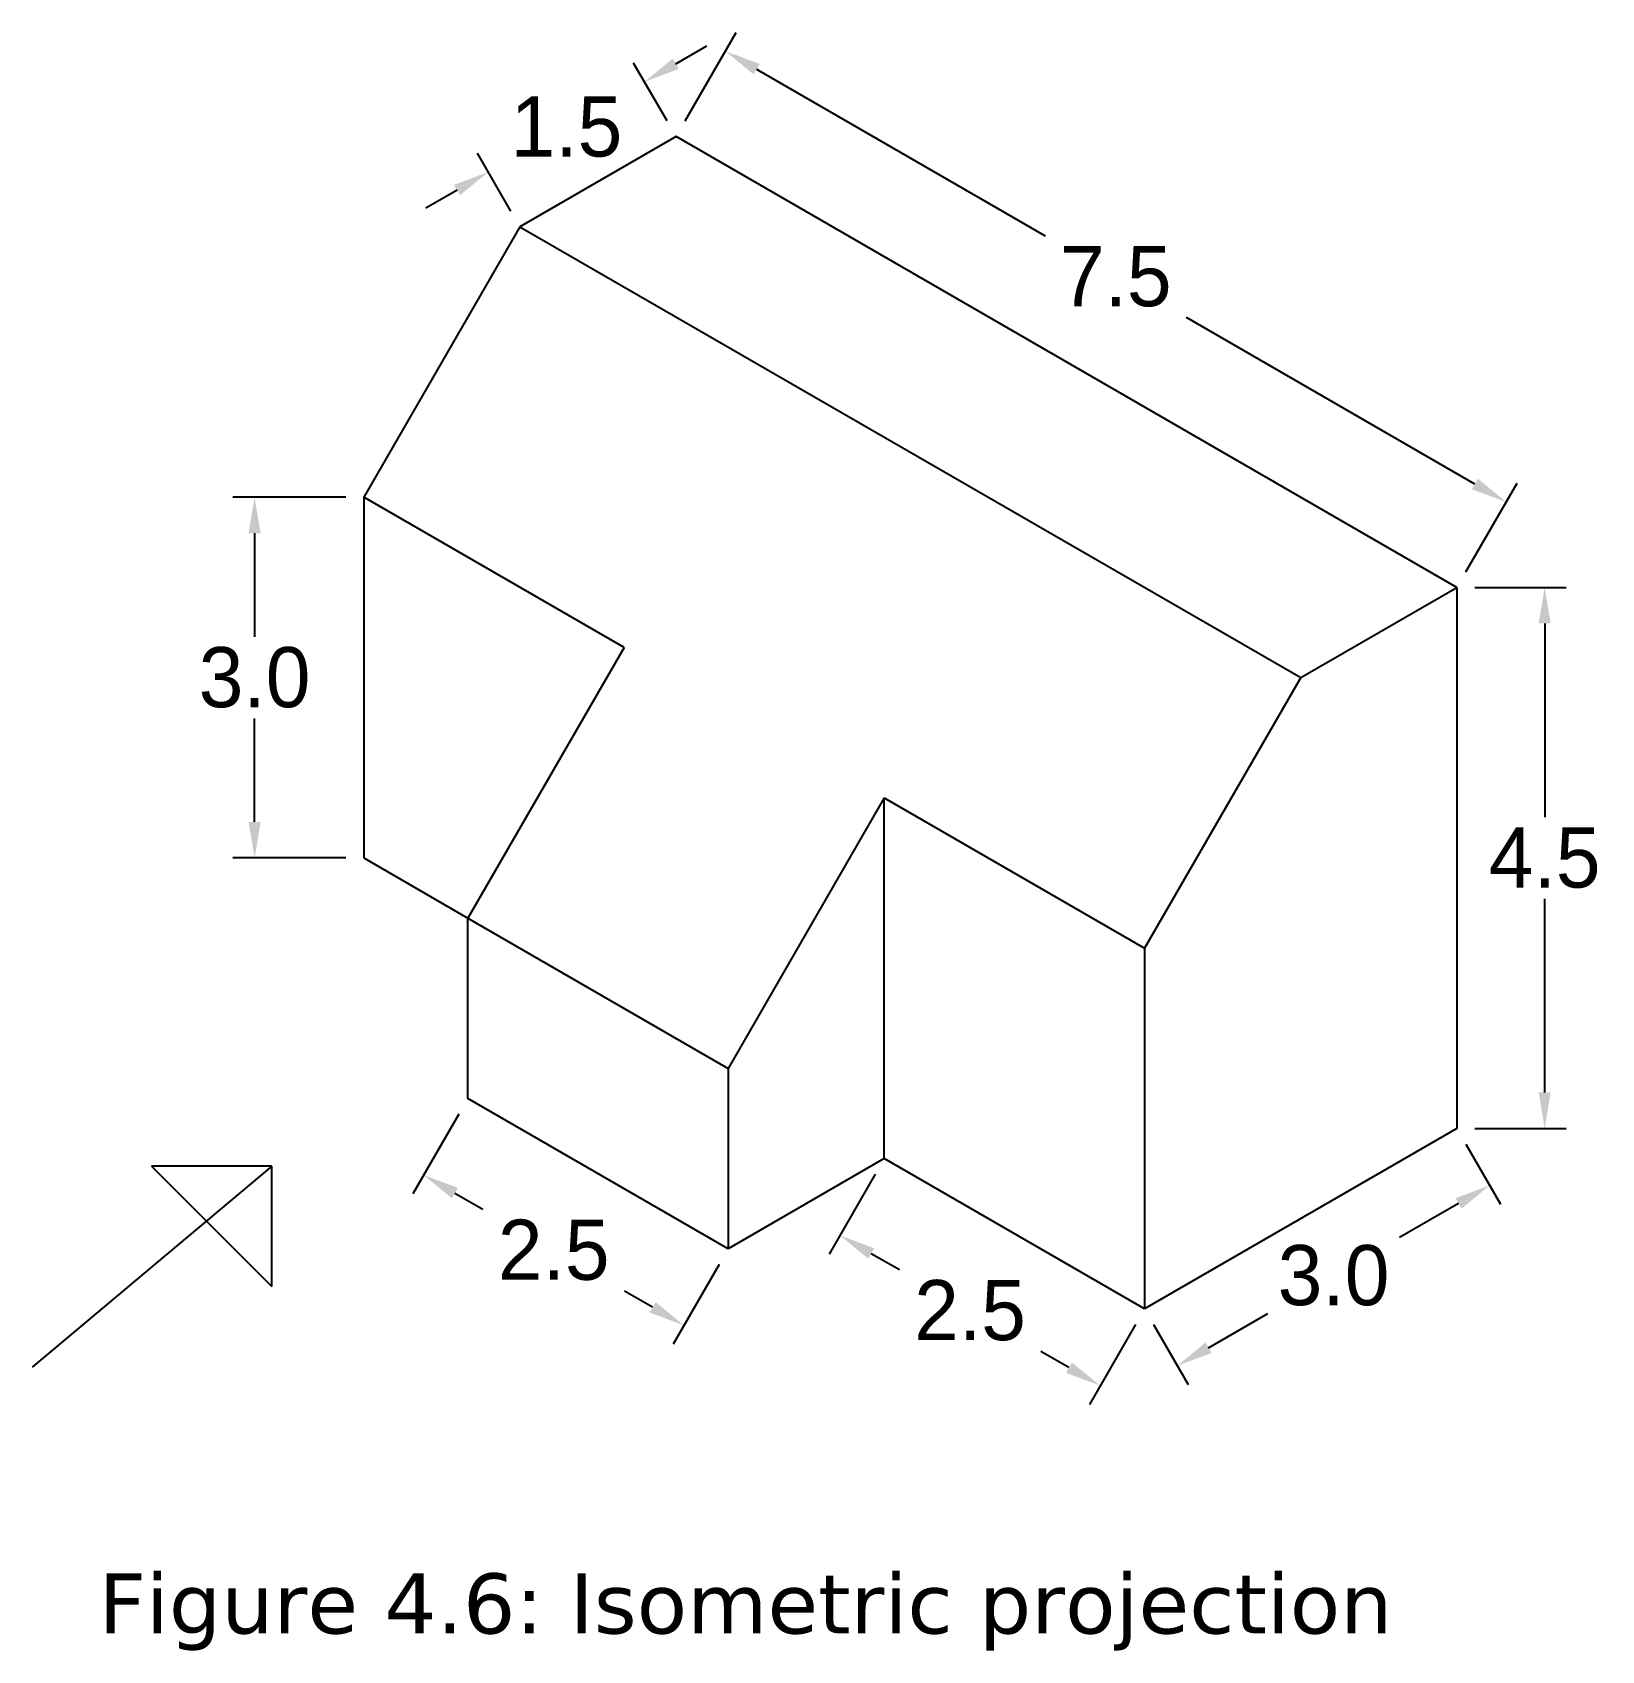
# Model space of a CAD drawing. Header units: feet. Extents: x -143 to 69, y -85 to 42.
# Drawn here: x 55.98 to 69.04, y 28.94 to 42.4 of the extents above; entities outside this region: 1.
import ezdxf

# ---------------------------------------------------------------- set-up
doc = ezdxf.new("R2010")
doc.units = ezdxf.units.FT
doc.header["$MEASUREMENT"] = 0
doc.dimstyles.get("Standard").update_dxf_attribs({"dimtxt": 0.5, "dimasz": 0.3, "dimexe": 0.18, "dimexo": 0.15, "dimgap": 0.09, "dimtad": 0, "dimtih": 1, "dimtoh": 1, "dimdec": 1, "dimzin": 0, "dimdsep": 46, "dimtxsty": 'Standard', "dimcen": 0.09, "dimadec": 0, "dimazin": 0, "dimtfac": 1, "dimtdec": 1, "dimtofl": 0, "dimtmove": 0, "dimatfit": 3, "dimfxl": 1, "dimtolj": 1, "dimtzin": 0, "dimarcsym": 0})

# ---------------------------------------------------------------- blocks, each defined once
blk = doc.blocks.new('*D45')
at = {"color": 0, "lineweight": -2}
for p, q in [((61.414, 41.663), (61.839, 42.399)), ((62.009, 42.093), (64.408, 40.708)), ((67.984, 38.643), (65.585, 40.028)), ((67.909, 37.913), (68.334, 38.649))]:
    blk.add_line(p, q, dxfattribs=at)
at = {"color": 0}
for points in [[(62.034, 42.137), (61.984, 42.05), (61.749, 42.243)], [(68.009, 38.687), (67.959, 38.6), (68.244, 38.493)]]:
    blk.add_solid(points, dxfattribs=at)
at = {"layer": 'Defpoints', "color": 0}
for p in [(61.339, 41.533), (68.244, 38.493), (67.834, 37.783)]:
    blk.add_point(p, dxfattribs=at)
at = {"color": 0, "insert": (64.996, 40.368), "char_height": 0.5, "attachment_point": 5}
blk.add_mtext('\\A1;7.5', dxfattribs=at)
blk = doc.blocks.new('*D46')
at = {"color": 0, "lineweight": -2}
for p, q in [((67.984, 37.783), (68.744, 37.783)), ((68.564, 37.483), (68.564, 35.873)), ((68.564, 33.583), (68.564, 35.193)), ((67.984, 33.283), (68.744, 33.283))]:
    blk.add_line(p, q, dxfattribs=at)
at = {"color": 0}
for points in [[(68.514, 37.483), (68.614, 37.483), (68.564, 37.783)], [(68.514, 33.583), (68.614, 33.583), (68.564, 33.283)]]:
    blk.add_solid(points, dxfattribs=at)
at = {"layer": 'Defpoints', "color": 0}
for p in [(67.834, 37.783), (67.834, 33.283), (68.564, 33.283)]:
    blk.add_point(p, dxfattribs=at)
at = {"color": 0, "insert": (68.564, 35.533), "char_height": 0.5, "attachment_point": 5}
blk.add_mtext('\\A1;4.5', dxfattribs=at)
blk = doc.blocks.new('*D47')
at = {"color": 0, "lineweight": -2}
for p, q in [((67.909, 33.153), (68.197, 32.654)), ((67.848, 32.66), (67.357, 32.376)), ((65.311, 31.653), (65.599, 31.154)), ((65.769, 31.46), (66.26, 31.743))]:
    blk.add_line(p, q, dxfattribs=at)
at = {"color": 0}
for points in [[(67.823, 32.703), (67.873, 32.616), (68.107, 32.81)], [(65.744, 31.503), (65.794, 31.416), (65.509, 31.31)]]:
    blk.add_solid(points, dxfattribs=at)
at = {"layer": 'Defpoints', "color": 0}
for p in [(67.834, 33.283), (65.236, 31.783), (65.509, 31.31)]:
    blk.add_point(p, dxfattribs=at)
at = {"color": 0, "insert": (66.808, 32.06), "char_height": 0.5, "attachment_point": 5}
blk.add_mtext('\\A1;3.0', dxfattribs=at)
blk = doc.blocks.new('*D48')
at = {"color": 0, "lineweight": -2}
for p, q in [((62.996, 32.903), (62.612, 32.238)), ((62.962, 32.244), (63.196, 32.109)), ((65.161, 31.653), (64.777, 30.988)), ((64.607, 31.294), (64.373, 31.429))]:
    blk.add_line(p, q, dxfattribs=at)
at = {"color": 0}
for points in [[(62.987, 32.287), (62.937, 32.201), (62.702, 32.394)], [(64.632, 31.337), (64.582, 31.251), (64.867, 31.144)]]:
    blk.add_solid(points, dxfattribs=at)
at = {"layer": 'Defpoints', "color": 0}
for p in [(63.071, 33.033), (62.702, 32.394), (65.236, 31.783)]:
    blk.add_point(p, dxfattribs=at)
at = {"color": 0, "insert": (63.784, 31.769), "char_height": 0.5, "attachment_point": 5}
blk.add_mtext('\\A1;2.5', dxfattribs=at)
blk = doc.blocks.new('*D49')
at = {"color": 0, "lineweight": -2}
for p, q in [((61.336, 42.138), (61.596, 42.288)), ((61.264, 41.663), (60.986, 42.144)), ((59.965, 40.913), (59.687, 41.394)), ((59.517, 41.088), (59.258, 40.938))]:
    blk.add_line(p, q, dxfattribs=at)
at = {"color": 0}
for points in [[(61.311, 42.181), (61.361, 42.095), (61.076, 41.988)], [(59.492, 41.131), (59.542, 41.045), (59.777, 41.238)]]:
    blk.add_solid(points, dxfattribs=at)
at = {"layer": 'Defpoints', "color": 0}
for p in [(61.339, 41.533), (59.777, 41.238), (60.04, 40.783)]:
    blk.add_point(p, dxfattribs=at)
at = {"color": 0, "insert": (60.427, 41.613), "char_height": 0.5, "attachment_point": 5}
blk.add_mtext('\\A1;1.5', dxfattribs=at)
blk = doc.blocks.new('*D50')
at = {"color": 0, "lineweight": -2}
for p, q in [((59.532, 33.403), (59.149, 32.74)), ((59.499, 32.746), (59.732, 32.611)), ((61.697, 32.153), (61.314, 31.49)), ((61.144, 31.796), (60.91, 31.931))]:
    blk.add_line(p, q, dxfattribs=at)
at = {"color": 0}
for points in [[(59.524, 32.789), (59.474, 32.702), (59.239, 32.896)], [(61.169, 31.839), (61.119, 31.752), (61.404, 31.646)]]:
    blk.add_solid(points, dxfattribs=at)
at = {"layer": 'Defpoints', "color": 0}
for p in [(59.607, 33.533), (59.239, 32.896), (61.772, 32.283)]:
    blk.add_point(p, dxfattribs=at)
at = {"color": 0, "insert": (60.321, 32.271), "char_height": 0.5, "attachment_point": 5}
blk.add_mtext('\\A1;2.5', dxfattribs=at)
blk = doc.blocks.new('*D53')
at = {"color": 0, "lineweight": -2}
for p, q in [((58.591, 38.533), (57.653, 38.533)), ((57.833, 38.233), (57.833, 37.373)), ((57.833, 35.833), (57.833, 36.693)), ((58.591, 35.533), (57.653, 35.533))]:
    blk.add_line(p, q, dxfattribs=at)
at = {"color": 0}
for points in [[(57.783, 38.233), (57.883, 38.233), (57.833, 38.533)], [(57.783, 35.833), (57.883, 35.833), (57.833, 35.533)]]:
    blk.add_solid(points, dxfattribs=at)
at = {"layer": 'Defpoints', "color": 0}
for p in [(58.741, 38.533), (57.833, 35.533), (58.741, 35.533)]:
    blk.add_point(p, dxfattribs=at)
at = {"color": 0, "insert": (57.833, 37.033), "char_height": 0.5, "attachment_point": 5}
blk.add_mtext('\\A1;3.0', dxfattribs=at)

msp = doc.modelspace()

# ---------------------------------------------------------------- linework, layer by layer
for p, q in [((61.339, 41.533), (60.04, 40.783)), ((67.834, 37.783), (61.339, 41.533)), ((60.04, 40.783), (58.741, 38.533)), ((60.04, 40.783), (66.535, 37.033)), ((60.906, 37.283), (58.741, 38.533)), ((58.741, 38.533), (58.741, 35.533)), ((66.535, 37.033), (67.834, 37.783)), ((67.834, 37.783), (67.834, 33.283)), ((60.906, 37.283), (59.607, 35.033)), ((66.535, 37.033), (65.236, 34.783)), ((63.071, 36.033), (61.772, 33.783)), ((63.071, 33.033), (63.071, 36.033)), ((63.071, 36.033), (65.236, 34.783)), ((58.741, 35.533), (59.607, 35.033)), ((59.607, 33.533), (59.607, 35.033)), ((59.607, 35.033), (61.772, 33.783)), ((65.236, 34.783), (65.236, 31.783)), ((61.772, 33.783), (61.772, 32.283)), ((61.772, 32.283), (59.607, 33.533)), ((67.834, 33.283), (65.236, 31.783)), ((63.071, 33.033), (61.772, 32.283)), ((65.236, 31.783), (63.071, 33.033)), ((57.976, 32.97), (55.984, 31.299)), ((57.976, 32.97), (56.976, 32.97)), ((56.976, 32.97), (57.976, 31.97)), ((57.976, 31.97), (57.976, 32.97)), ((-143.285, -84.589), (-141.119, -83.152))]:
    msp.add_line(p, q)

# ---------------------------------------------------------------- texts
at = {"insert": (56.535, 29.583), "char_height": 0.5, "width": 12.49023, "attachment_point": 1}
msp.add_mtext('{\\fVerdana|b0|i0|c0|p34;\\C2;Figure 4.6: Isometric projection }', dxfattribs=at)

# ---------------------------------------------------------------- dimensions: what is measured, and where the dimension line sits
for p1, p2, distance, picture, middle in [((61.339, 41.533), (67.834, 37.783), 0.82, '*D45', (64.996, 40.368)), ((61.339, 41.533), (60.04, 40.783), -0.525, '*D49', (60.427, 41.613)), ((58.741, 38.533), (58.741, 35.533), -0.908, '*D53', (57.833, 37.033)), ((67.834, 37.783), (67.834, 33.283), 0.73, '*D46', (68.564, 35.533)), ((61.772, 32.283), (59.607, 33.533), 0.736, '*D50', (60.321, 32.271)), ((67.834, 33.283), (65.236, 31.783), 0.547, '*D47', (66.808, 32.06)), ((65.236, 31.783), (63.071, 33.033), 0.738, '*D48', (63.784, 31.769))]:
    dim = msp.add_aligned_dim(p1=p1, p2=p2, distance=distance, dimstyle='Standard')
    dim.commit()
    dim.dimension.update_dxf_attribs({"geometry": picture, "text_midpoint": middle})

doc.saveas('drawing.dxf')
